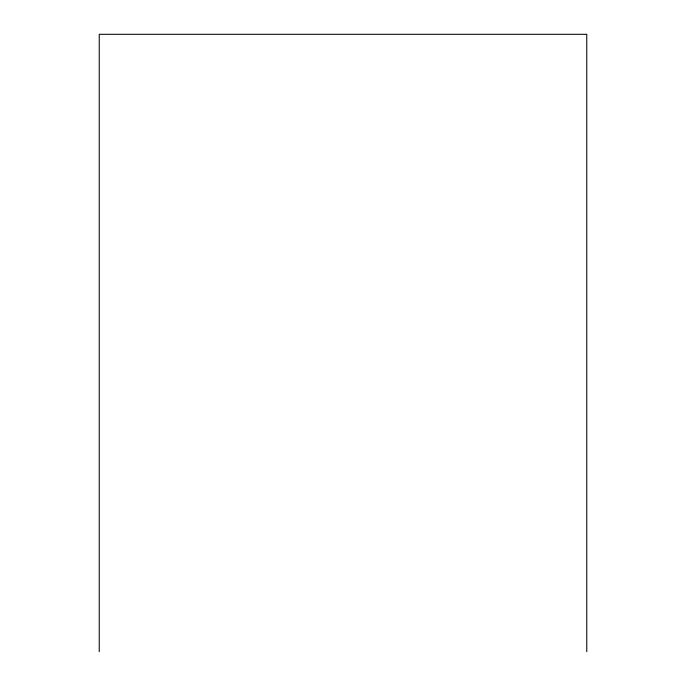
<?xml version="1.0" encoding="UTF-8"?>
<svg xmlns="http://www.w3.org/2000/svg" width="686" height="686" viewBox="0 0 686 686"><rect width="100%" height="100%" fill="white"/><g stroke="black" fill="none" stroke-linecap="round" stroke-linejoin="round"><path stroke-width="1.03" d="M586.753 651.7L586.753 34.3L99.247 34.3L99.247 651.7"/></g></svg>
